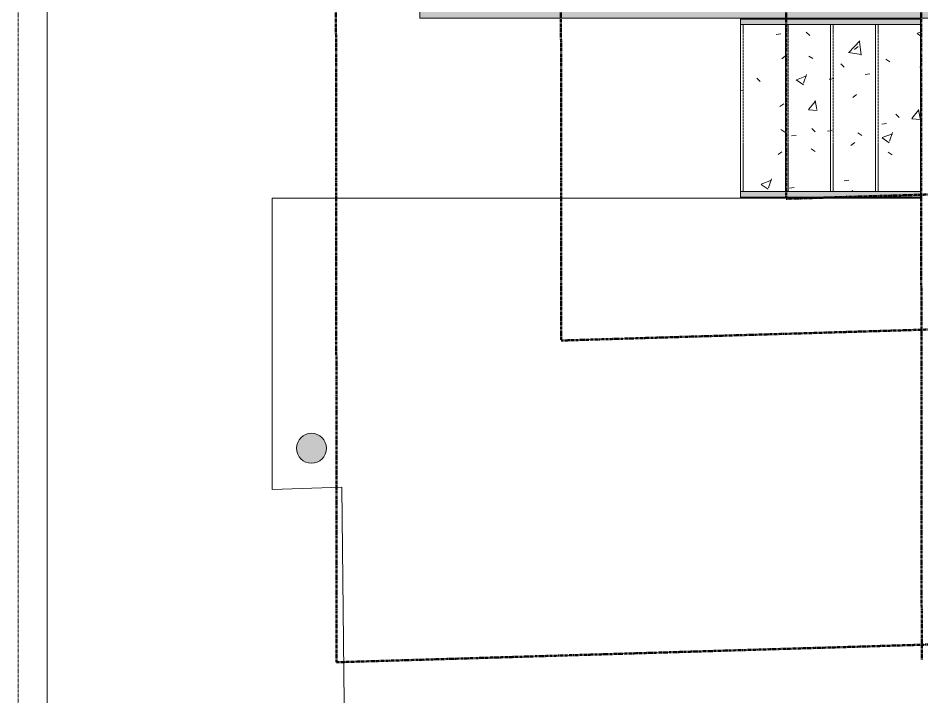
# Model space of a CAD drawing. Header units: inches. Extents: x -4250 to -935, y 9756 to 12395.
# Drawn here: x -4072 to -3830.9, y 9756.5 to 9939.2 of the extents above; entities that cross this region are included whole.
import ezdxf

# ---------------------------------------------------------------- set-up
doc = ezdxf.new("R2010")
doc.units = ezdxf.units.IN
doc.header["$MEASUREMENT"] = 0
for name, pattern in [('Aligning Line 1_8_', [0.25, 0.125, -0.125]), ('Double Dash 3_8_', [1, 0.375, -0.125, 0.125, -0.125, 0.125, -0.125]), ('Overhead 1_16_', [0.101562, 0.0625, -0.039062])]:
    doc.linetypes.add(name, pattern=pattern)
for name, color, linetype, lineweight in [('0-1', 7, 'Continuous', 5), ('A-FLOR-HRAL', 11, 'Continuous', 9), ('A-WALL-1', 113, 'Continuous', 5), ('A-WALL-2', 113, 'Continuous', 9), ('C-PROP-LINE', 91, 'Double Dash 3_8_', 50), ('C-TOPO', 7, 'Continuous', 9), ('E-LITE-EQPM', 33, 'Continuous', 9), ('G-ANNO-SYMB-1', 147, 'Aligning Line 1_8_', 9), ('S-STRS', 31, 'Continuous', 9), ('S-STRS-1', 31, 'Overhead 1_16_', 9)]:
    doc.layers.add(name, color=color, linetype=linetype, lineweight=lineweight)
pattern_1 = [(50, (0, 0), (27.5427, -2.40992), [2.88, -31.68]), (355, (0, 0), (-5.327844, 28.884266), [2.304, -25.344]), (100.451, (2.295, -0.2), (22.215316, 26.47393), [2.448, -26.924]), (46.184, (0, 7.68), (40.98187, -6.35642), [4.32, -47.52]), (96.636, (3.415, 7.15), (35.89075, 37.40619), [3.671, -40.386]), (351.184, (0, 7.68), (35.89097, 37.40622), [3.456, -38.016]), (21, (3.84, 5.76), (22.921036, -15.46073), [2.88, -31.68]), (326, (3.84, 5.76), (9.34353, 27.84574), [2.304, -25.344]), (71.451, (5.75, 4.472), (32.26477, 12.38442), [2.448, -26.924]), (37.5, (0, 0), (0.466855, 12.782707), [1.267, -23.77, 1.267, -24.461, -25.44]), (37.5, (0, 0), (0.466855, 12.782707), [-50.765, 1.267, -24.173]), (7.5, (0, 0), (10.10159, 15.14509), [1.267, -13.402, 1.267, -23.194, -9.696]), (7.5, (0, 0), (10.10159, 15.14509), [-39.13, 1.267, -8.429]), (327.5, (-8.563, 0), (20.499161, -0.86578), [1.267, -8.333, 1.267, -28.685, -39.744]), (327.5, (-8.563, 0), (20.499161, -0.86578), [-39.552, 1.267, -38.477]), (317.5, (-12.403, 0), (22.39478, 3.844288), [1.267, -11.213, 1.267, -18.624, -28.224]), (317.5, (-12.403, 0), (22.39478, 3.844288), [-32.371, 1.267, -26.957])]

# ---------------------------------------------------------------- blocks, each defined once
blk = doc.blocks.new('CTR  - Topography_rvt-1-FLOOR PLAN - ROOF')
at = {"layer": 'C-TOPO'}
for p, q in [((-4064.23, 9884.03), (-4064.23, 10049.13)), ((-4064.23, 10049.13), (-4064.23, 9884.03)), ((-3975.63, 9891.19), (-4004.23, 9891.19)), ((-4004.23, 9891.19), (-4004.23, 9884.03)), ((-4004.23, 9884.03), (-4004.23, 9891.19)), ((-4004.23, 9891.19), (-3975.63, 9891.19)), ((-3964.68, 9891.19), (-3975.63, 9891.19)), ((-3975.63, 9891.19), (-3964.68, 9891.19)), ((-3879.32, 9891.19), (-3964.68, 9891.19)), ((-3964.68, 9891.19), (-3879.32, 9891.19)), ((-4064.23, 9877.18), (-4064.23, 9884.03)), ((-4064.23, 9884.03), (-4064.23, 9877.18)), ((-4004.23, 9884.03), (-4004.23, 9833.38)), ((-4004.23, 9833.38), (-4004.23, 9884.03)), ((-4064.23, 9756.49), (-4064.23, 9877.18)), ((-4064.23, 9877.18), (-4064.23, 9756.49)), ((-4004.23, 9833.38), (-4004.23, 9813.47)), ((-4004.23, 9813.47), (-4004.23, 9833.38)), ((-4004.23, 9813.47), (-3985.65, 9814.03)), ((-3985.65, 9814.03), (-4004.23, 9813.47)), ((-3985.65, 9814.03), (-3985.01, 9756.49)), ((-3985.01, 9756.49), (-3985.65, 9814.03))]:
    blk.add_line(p, q, dxfattribs=at)
blk = doc.blocks.new('CTR - 1st Phase -Stairs _ Elevators_rvt-1-FLOOR PLAN - ROOF')
at = {"layer": 'G-ANNO-SYMB-1'}
blk.add_line((-4071.96, 9756.49), (-4071.96, 12280.07), dxfattribs=at)
blk = doc.blocks.new('Pathway_Cooper_McGraw-Edison _BSC-BRC_Round - Pathway_Cooper_McGraw-Edison _BSC-BRC_Round-2028611-FLOOR PLAN - ROOF')
at = {"layer": 'E-LITE-EQPM'}
blk.add_hatch(color=256, dxfattribs=at).paths.add_polyline_path([(0, -4), (1.04, -3.86), (2, -3.46), (2.83, -2.83), (3.53, -1.85), (3.86, -1.04), (4, 0), (3.86, 1.04), (3.46, 2), (2.83, 2.83), (2, 3.46), (1.04, 3.86), (0, 4), (-1.04, 3.86), (-2, 3.46), (-2.83, 2.83), (-3.46, 2), (-3.86, 1.04), (-4, 0), (-3.86, -1.04), (-3.46, -2), (-2.83, -2.83), (-2, -3.46), (-1.04, -3.86)], flags=0)
for start, end in [(360, 180), (180, 360)]:
    blk.add_arc((0, 0), 4, start, end, dxfattribs=at)
blk = doc.blocks.new('Top Rail Type - Top Rail_Internal_-2447168-FLOOR PLAN - ROOF')
at = {"layer": 'A-FLOR-HRAL'}
blk.add_hatch(color=256, dxfattribs=at).paths.add_polyline_path([(-3831.32, 9938.11), (-3831.32, 9938.27), (-3879.32, 9938.27), (-3879.32, 9938.11), (-3837.35, 9938.11)], flags=0)
for p, q in [((-3831.32, 9938.94), (-3879.32, 9938.94)), ((-3879.32, 9937.44), (-3831.32, 9937.44))]:
    blk.add_line(p, q, dxfattribs=at)
at = {"layer": 'A-FLOR-HRAL', "flags": 128}
for points in [[(-3879.32, 9938.11), (-3879.32, 9938.19), (-3879.32, 9938.27)], [(-3831.32, 9938.27), (-3831.32, 9938.19), (-3831.32, 9938.11)]]:
    blk.add_lwpolyline(points, dxfattribs=at)
blk = doc.blocks.new('Top Rail Type - Top Rail_Internal_-V24-FLOOR PLAN - ROOF')
at = {"layer": 'A-FLOR-HRAL'}
h = blk.add_hatch(color=256, dxfattribs=at)
h.paths.add_polyline_path([(-3867.32, 9937.44), (-3831.32, 9937.44), (-3831.32, 9938.11), (-3879.32, 9938.11), (-3879.32, 9937.44), (-3870.86, 9937.44)], flags=0)
h.paths.add_polyline_path([(-3878.26, 9938.27), (-3831.32, 9938.27), (-3831.32, 9938.94), (-3879.32, 9938.94), (-3879.32, 9938.27)], flags=0)
for p, q in [((-3879.32, 9938.94), (-3879.32, 9937.44)), ((-3879.32, 9938.94), (-3831.32, 9938.94)), ((-3831.32, 9938.94), (-3831.32, 9937.44)), ((-3879.32, 9937.44), (-3831.32, 9937.44))]:
    blk.add_line(p, q, dxfattribs=at)
blk = doc.blocks.new('Top Rail Type - Top Rail_Internal_-2447179-FLOOR PLAN - ROOF')
at = {"layer": 'A-FLOR-HRAL'}
blk.add_hatch(color=256, dxfattribs=at).paths.add_polyline_path([(-3831.32, 9892.11), (-3831.32, 9892.27), (-3879.32, 9892.27), (-3879.32, 9892.11), (-3831.53, 9892.11)], flags=0)
for p, q in [((-3831.32, 9892.94), (-3879.32, 9892.94)), ((-3879.32, 9891.44), (-3831.32, 9891.44))]:
    blk.add_line(p, q, dxfattribs=at)
at = {"layer": 'A-FLOR-HRAL', "flags": 128}
for points in [[(-3879.32, 9892.11), (-3879.32, 9892.19), (-3879.32, 9892.27)], [(-3831.32, 9892.27), (-3831.32, 9892.19), (-3831.32, 9892.11)]]:
    blk.add_lwpolyline(points, dxfattribs=at)
blk = doc.blocks.new('Top Rail Type - Top Rail_Internal_-V25-FLOOR PLAN - ROOF')
at = {"layer": 'A-FLOR-HRAL'}
h = blk.add_hatch(color=256, dxfattribs=at)
h.paths.add_polyline_path([(-3876.11, 9891.44), (-3831.32, 9891.44), (-3831.32, 9892.11), (-3879.32, 9892.11), (-3879.32, 9891.44), (-3877.37, 9891.44)], flags=0)
h.paths.add_polyline_path([(-3870.86, 9892.27), (-3870.85, 9892.27), (-3831.32, 9892.27), (-3831.32, 9892.94), (-3879.32, 9892.94), (-3879.32, 9892.27), (-3870.86, 9892.27)], flags=0)
for p, q in [((-3879.32, 9892.94), (-3879.32, 9891.44)), ((-3879.32, 9892.94), (-3831.32, 9892.94)), ((-3831.32, 9892.94), (-3831.32, 9891.44)), ((-3879.32, 9891.44), (-3831.32, 9891.44))]:
    blk.add_line(p, q, dxfattribs=at)
blk = doc.blocks.new('Family - ___-1878357-FLOOR PLAN - ROOF')
at = {"layer": 'C-PROP-LINE'}
for p, q in [((-3989.61, 12268.69), (-3987.01, 9767.34)), ((-3929.52, 12184.69), (-3927.1, 9853.17)), ((-3869.45, 12124.69), (-3867.12, 9890.98)), ((-3867.12, 9890.98), (-1926.88, 9949.06)), ((-3927.1, 9853.17), (-1926.88, 9913.05)), ((-3987.01, 9767.34), (-1926.88, 9829.01))]:
    blk.add_line(p, q, dxfattribs=at)
blk = doc.blocks.new('Family - ___-1878392-FLOOR PLAN - ROOF')
at = {"layer": 'C-PROP-LINE'}
blk.add_line((-3833.41, 12088.69), (-3830.99, 9768.08), dxfattribs=at)

msp = doc.modelspace()

# ---------------------------------------------------------------- hatches: boundary and pattern name
at = {"layer": 'A-WALL-1'}
for points in [[(-3964.68, 9939.19), (-3960.6, 9939.19), (-3960.6, 10168.31), (-3964.85, 10168.31), (-3964.85, 9939.19)], [(-3960.6, 9939.19), (-3825.32, 9939.19), (-3825.32, 9943.44), (-3960.6, 9943.44), (-3960.6, 9939.19)]]:
    msp.add_hatch(color=256, dxfattribs=at).paths.add_polyline_path(points, flags=0)
at = {"layer": 'S-STRS'}
h = msp.add_hatch(dxfattribs=at)
h.set_pattern_fill('FP_13', color=256, style=0, pattern_type=2)
h.set_pattern_definition(pattern_1)
h.paths.add_polyline_path([(-3879.32, 9891.19), (-3867.32, 9891.19), (-3867.32, 9891.44), (-3879.32, 9891.44), (-3879.32, 9891.19)], flags=0)
h.paths.add_polyline_path([(-3867.32, 9892.94), (-3867.32, 9937.44), (-3879.32, 9937.44), (-3879.32, 9892.94), (-3870.86, 9892.94)], flags=0)
h.paths.add_polyline_path([(-3879.02, 9938.94), (-3867.32, 9938.94), (-3867.32, 9939.19), (-3879.32, 9939.19), (-3879.32, 9938.94), (-3879.03, 9938.94)], flags=0)
h = msp.add_hatch(dxfattribs=at)
h.set_pattern_fill('FP_13', color=256, style=0, pattern_type=2)
h.set_pattern_definition(pattern_1)
h.paths.add_polyline_path([(-3867.32, 9891.19), (-3855.32, 9891.19), (-3855.32, 9891.44), (-3867.32, 9891.44), (-3867.32, 9891.19)], flags=0)
h.paths.add_polyline_path([(-3855.32, 9892.94), (-3855.32, 9937.44), (-3867.32, 9937.44), (-3867.32, 9892.94), (-3865.61, 9892.94)], flags=0)
h.paths.add_polyline_path([(-3867.32, 9938.94), (-3855.32, 9938.94), (-3855.32, 9939.19), (-3867.32, 9939.19)], flags=0)
h = msp.add_hatch(dxfattribs=at)
h.set_pattern_fill('FP_17', color=256, style=0, pattern_type=2)
h.set_pattern_definition(pattern_1)
h.paths.add_polyline_path([(-3854.11, 9891.19), (-3843.32, 9891.19), (-3843.32, 9891.44), (-3855.32, 9891.44), (-3855.32, 9891.19)], flags=0)
h.paths.add_polyline_path([(-3854.11, 9892.94), (-3843.32, 9892.94), (-3843.32, 9937.44), (-3855.32, 9937.44), (-3855.32, 9892.94)], flags=0)
h.paths.add_polyline_path([(-3854.11, 9938.94), (-3843.32, 9938.94), (-3843.32, 9939.19), (-3855.32, 9939.19), (-3855.32, 9938.94)], flags=0)
h = msp.add_hatch(dxfattribs=at)
h.set_pattern_fill('FP_13', color=256, style=0, pattern_type=2)
h.set_pattern_definition(pattern_1)
h.paths.add_polyline_path([(-3843.32, 9891.19), (-3831.32, 9891.19), (-3831.32, 9891.44), (-3843.32, 9891.44)], flags=0)
h.paths.add_polyline_path([(-3843.24, 9892.94), (-3831.32, 9892.94), (-3831.32, 9937.44), (-3843.32, 9937.44), (-3843.32, 9892.94)], flags=0)
h.paths.add_polyline_path([(-3843.32, 9938.94), (-3831.32, 9938.94), (-3831.32, 9939.19), (-3843.32, 9939.19)], flags=0)

# ---------------------------------------------------------------- linework, layer by layer
at = {"layer": 'A-WALL-2'}
for p, q in [((-3964.85, 9939.19), (-3964.85, 10168.31)), ((-3825.32, 9939.19), (-3964.85, 9939.19))]:
    msp.add_line(p, q, dxfattribs=at)
at = {"layer": 'S-STRS'}
for p, q in [((-3879.32, 9939.19), (-3879.32, 9938.94)), ((-3867.32, 9939.19), (-3867.32, 9938.94)), ((-3855.32, 9939.19), (-3855.32, 9938.94)), ((-3843.32, 9939.19), (-3843.32, 9938.94)), ((-3831.32, 9939.19), (-3831.32, 9938.94)), ((-3879.32, 9937.44), (-3879.32, 9892.94)), ((-3867.32, 9937.44), (-3867.32, 9892.94)), ((-3855.32, 9937.44), (-3855.32, 9892.94)), ((-3843.32, 9937.44), (-3843.32, 9892.94)), ((-3831.32, 9937.44), (-3831.32, 9892.94)), ((-3879.32, 9891.44), (-3879.32, 9891.19)), ((-3879.32, 9891.19), (-3867.32, 9891.19)), ((-3867.32, 9891.44), (-3867.32, 9891.19)), ((-3867.32, 9891.19), (-3855.32, 9891.19)), ((-3855.32, 9891.44), (-3855.32, 9891.19)), ((-3855.32, 9891.19), (-3843.32, 9891.19)), ((-3843.32, 9891.44), (-3843.32, 9891.19)), ((-3843.32, 9891.19), (-3831.32, 9891.19)), ((-3831.32, 9891.44), (-3831.32, 9891.19))]:
    msp.add_line(p, q, dxfattribs=at)
at = {"layer": 'S-STRS-1'}
for p, q in [((-3878.57, 9939.19), (-3878.57, 9938.94)), ((-3866.57, 9939.19), (-3866.57, 9938.94)), ((-3854.57, 9939.19), (-3854.57, 9938.94)), ((-3842.57, 9939.19), (-3842.57, 9938.94)), ((-3878.57, 9937.44), (-3878.57, 9892.94)), ((-3866.57, 9937.44), (-3866.57, 9892.94)), ((-3854.57, 9937.44), (-3854.57, 9892.94)), ((-3842.57, 9937.44), (-3842.57, 9892.94)), ((-3878.57, 9891.44), (-3878.57, 9891.19)), ((-3866.57, 9891.44), (-3866.57, 9891.19)), ((-3854.57, 9891.44), (-3854.57, 9891.19)), ((-3842.57, 9891.44), (-3842.57, 9891.19))]:
    msp.add_line(p, q, dxfattribs=at)

# ---------------------------------------------------------------- block references
at = {"layer": '0-1'}
for name in ['CTR - 1st Phase -Stairs _ Elevators_rvt-1-FLOOR PLAN - ROOF', 'CTR  - Topography_rvt-1-FLOOR PLAN - ROOF']:
    msp.add_blockref(name, (0, 0), dxfattribs=at)
at = {"layer": 'A-FLOR-HRAL'}
for name in ['Top Rail Type - Top Rail_Internal_-2447168-FLOOR PLAN - ROOF', 'Top Rail Type - Top Rail_Internal_-V24-FLOOR PLAN - ROOF', 'Top Rail Type - Top Rail_Internal_-2447179-FLOOR PLAN - ROOF', 'Top Rail Type - Top Rail_Internal_-V25-FLOOR PLAN - ROOF']:
    msp.add_blockref(name, (0, 0), dxfattribs=at)
at = {"layer": 'C-PROP-LINE'}
for name in ['Family - ___-1878357-FLOOR PLAN - ROOF', 'Family - ___-1878392-FLOOR PLAN - ROOF']:
    msp.add_blockref(name, (0, 0), dxfattribs=at)
at = {"layer": 'E-LITE-EQPM'}
msp.add_blockref('Pathway_Cooper_McGraw-Edison _BSC-BRC_Round - Pathway_Cooper_McGraw-Edison _BSC-BRC_Round-2028611-FLOOR PLAN - ROOF', (-3993.72, 9824.42), dxfattribs=at)

doc.saveas('drawing.dxf')
